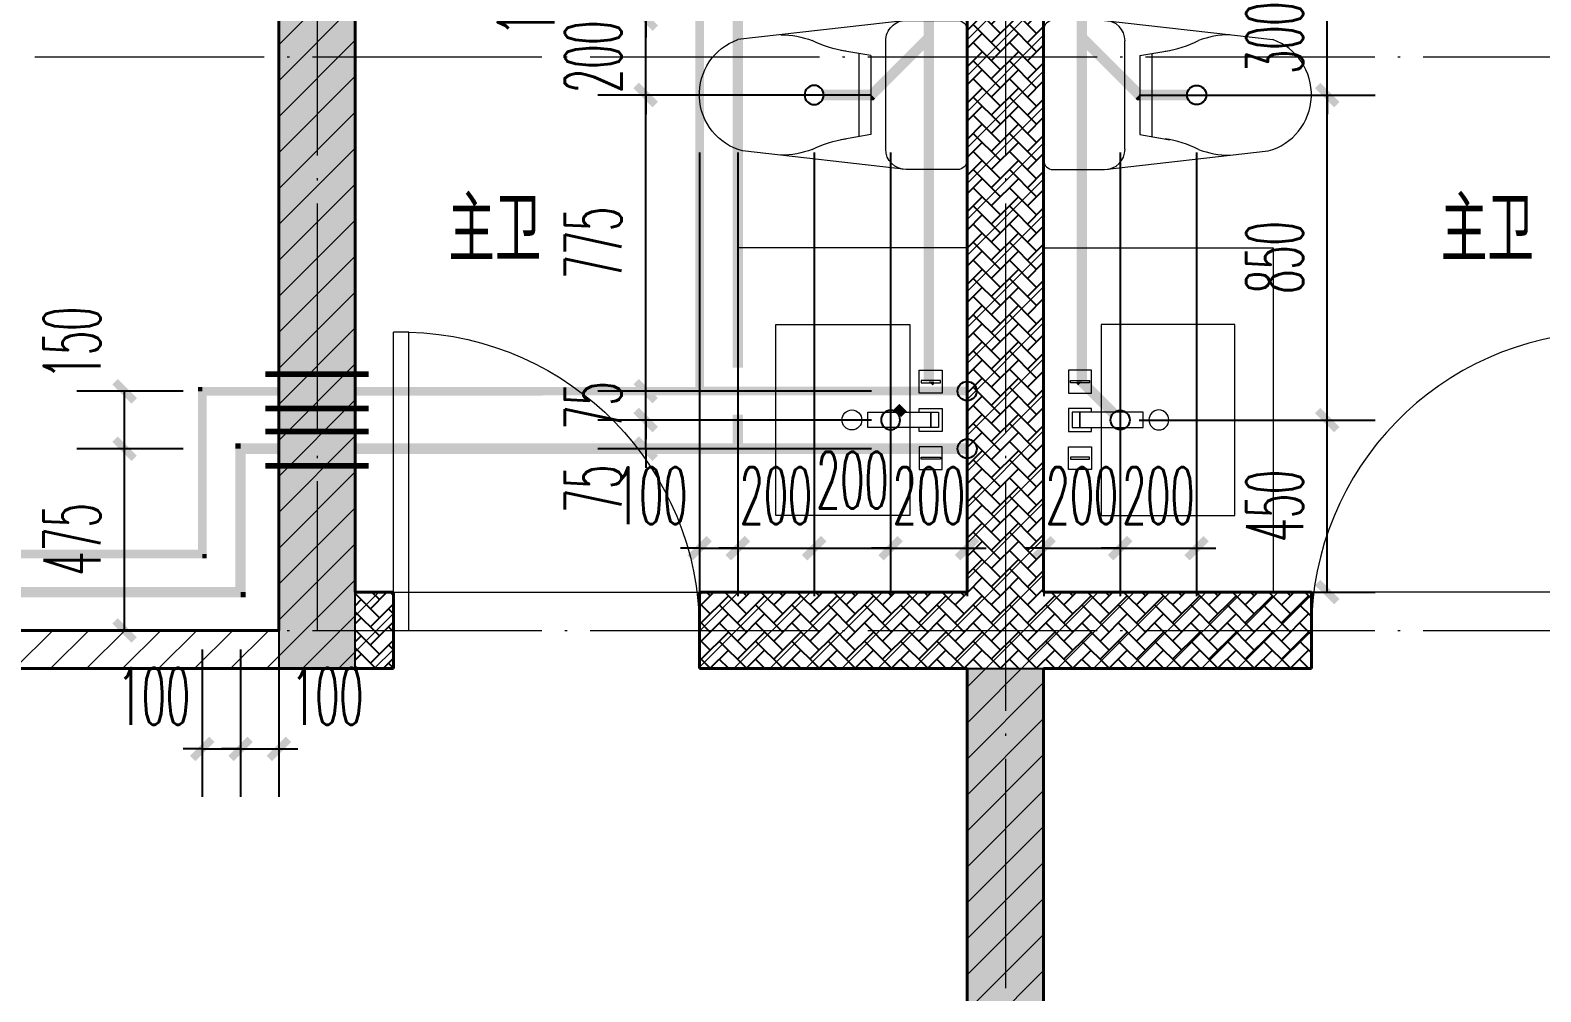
# Model space of a CAD drawing. Extents: x 27938 to 650306, y -92720 to 1524912.
# Drawn here: x 296967 to 300917, y 109261 to 111775 of the extents above; entities that cross this region are included whole.
import ezdxf

# ---------------------------------------------------------------- set-up
doc = ezdxf.new("R2010")
doc.units = 0
doc.header["$LTSCALE"] = 1000
doc.header["$MEASUREMENT"] = 0
doc.linetypes.add('DASH', pattern=[0.35, 0.25, -0.1])
doc.linetypes.add('DOTE', pattern=[2.42, 2, -0.2, 0.02, -0.2])
for name, color, linetype in [('COLUMN', 9, 'Continuous'), ('EQUIP_污水', 7, 'Continuous'), ('IP-bath&kitchen-JOHNSON', 4, 'Continuous'), ('P-bath&kitchen-JOHNSON', 4, 'Continuous'), ('PIPE-污水', 2, 'W'), ('PIPE-热给水', 5, 'RJ1'), ('PIPE-给水', 3, 'J1'), ('PUB_TEXT', 4, 'Continuous'), ('TWT_DIM', 3, 'Continuous'), ('VALVE_不分区给水', 7, 'Continuous'), ('VPIPE-热给水', 5, 'RJ1'), ('VPIPE-给水', 3, 'TG_J'), ('保温', 6, 'Continuous')]:
    doc.layers.add(name, color=color, linetype=linetype)
for name, color, linetype, lineweight in [('DOTE', 19, 'DOTE', 9), ('LVTRY', 1, 'Continuous', 13), ('PUB_HATCH', 8, 'Continuous', 9), ('WALL', 9, 'Continuous', 40), ('WINDOW', 8, 'Continuous', 15)]:
    doc.layers.add(name, color=color, linetype=linetype, lineweight=lineweight)
doc.styles.add('_TCH_DIM_T3', font='SIMPLEX.shx', dxfattribs={"width": 0.494118, "bigfont": 'GBCBIG.shx'})
doc.styles.get("Standard").update_dxf_attribs({"font": 'gbenor.shx', "bigfont": 'gbcbig.shx'})
doc.styles.add('TG_LINETYPE', font='SIMPLEX', dxfattribs={"width": 0.8, "height": 3, "bigfont": 'HZTXT'})
doc.linetypes.add('J1', pattern='A,3,-0.2,["J1",Standard,S=0.25,R=0,X=-0.1,Y=-0.115],-0.35', length=3.55)
doc.linetypes.add('RJ1', pattern='A,3,-0.2,["RJ1",Standard,S=0.25,R=0,X=-0.1,Y=-0.115],-0.5', length=3.7)
doc.linetypes.add('TG_J', pattern='A,2,-0.22,["J",TG_LINETYPE,S=0.1,R=0,X=-0.18,Y=-0.15],0', length=2.22)
doc.linetypes.add('W', pattern='A,3,-0.2,["W",Standard,S=0.25,R=0,X=-0.1,Y=-0.115],-0.2', length=3.4)
doc.dimstyles.new('_TWT_ARCH&&50', dxfattribs={"dimtxt": 148.75, "dimasz": 50, "dimexe": 125, "dimexo": 150, "dimgap": 63.125, "dimtad": 1, "dimdec": 0, "dimzin": 0, "dimdsep": 46, "dimtxsty": '_TCH_DIM_T3', "dimblk": 'ARCHTICK', "dimcen": 0.09, "dimclrt": 7, "dimazin": 2, "dimtfac": 1, "dimtdec": 0, "dimtix": 1, "dimtmove": 2, "dimatfit": 3, "dimfxl": 1, "dimtolj": 1, "dimtzin": 0, "dimarcsym": 0})
pattern_1 = [(45, (0, 47.75), (-47.022601, 47.022601), [])]

# ---------------------------------------------------------------- blocks, each defined once
blk = doc.blocks.new('FGDGDRGSDGDG')
at = {"layer": 'DOTE', "linetype": 'DOTE', "ltscale": 0.3}
for p, q in [((515782.5, 529998.5), (515782.5, 522348.5)), ((517582.5, 529998.5), (517582.5, 513948.5)), ((488182.5, 523848.5), (546982.5, 523848.5)), ((488182.5, 522348.5), (546982.5, 522348.5))]:
    blk.add_line(p, q, dxfattribs=at)
blk = doc.blocks.new('rrrrrrrrrrrra')
at = {"color": 0}
for p, q in [((252.6, 483.7), (-87.4, 483.7)), ((-112.4, 458.7), (-112.4, 324.3)), ((277.6, 324.3), (277.6, 458.7)), ((-112.4, 324.3), (-63.7, -103.4)), ((277.6, 324.3), (227.5, -115.6)), ((-59.1, 271.1), (224.3, 271.1)), ((-20.6, 232.4), (-34.2, 153.6)), ((191.3, 200.5), (-26.1, 200.5)), ((185.8, 232.4), (-20.6, 232.4)), ((185.8, 232.4), (199.4, 153.6))]:
    blk.add_line(p, q, dxfattribs=at)
for centre, radius, start, end in [((-87.4, 458.7), 25, 90, 180), ((252.6, 458.7), 25, 0, 90), ((-59.1, 324.3), 53.3, 180, 270), ((224.3, 324.3), 53.3, 270, 0), ((-322.6, 209.8), 293.8, 333.5369, 351.4828), ((487.8, 209.8), 293.8, 188.5172, 206.4631), ((149, -3.2), 224.1, 158.5202, 180), ((16.2, -3.2), 224.1, 0, 21.4798), ((83.8, -63.6), 152.8, 195.0773, 340.1181)]:
    blk.add_arc(centre, radius, start, end, dxfattribs=at)
blk = doc.blocks.new('A$C1E0F638F')
at = {"color": 0}
for points in [[(499.7, 435.1), (499.7, 85.1), (0, 85.1), (0, 435.1)], [(269.9, 30), (229.9, 30), (229.9, 195), (269.9, 195)], [(119.9, 0), (179.9, 0), (179.9, 60), (119.9, 60)], [(146.9, 55), (152.9, 55), (152.9, 5), (146.9, 5)], [(379.9, 0), (319.9, 0), (319.9, 60), (379.9, 60)], [(352.9, 55), (346.9, 55), (346.9, 5), (352.9, 5)], [(229.9, 30), (269.9, 30), (269.9, 10), (229.9, 10)]]:
    blk.add_lwpolyline(points, close=True, dxfattribs=at)
blk.add_lwpolyline([(269.9, 60), (279.9, 60), (279.9, 0), (219.9, 0), (219.9, 60), (229.9, 60)], dxfattribs=at)
blk.add_circle((249.9, 236.3), 26, dxfattribs=at)
blk = doc.blocks.new('135')
blk.add_hatch(color=0).paths.add_polyline_path([(4.8, 1.8), (3.6, -1), (-4.7, 2.5), (-3.5, 5.3)])
at = {"color": 0}
for p, q in [((-6.3, 2.6), (5.4, -2.3)), ((-5.7, 2.9), (-5.2, 2.7)), ((-5.6, 18.9), (-3.4, 19.4)), ((-3.4, 19.4), (-5.5, 19.4)), ((5.2, 10.9), (-5.3, 10.9)), ((5.2, 9.7), (-5.2, 9.7)), ((-5.2, 2.7), (-3.8, 5.9)), ((-5, 10.9), (-5, 30.5)), ((-3.8, 5.9), (5.4, 2.1)), ((0, 0), (0, 39.1)), ((5.6, 18.9), (3.4, 19.3)), ((3.4, 19.3), (5.6, 19.3)), ((4.1, -1.2), (5.4, 2.1)), ((5, 10.9), (5, 32.3)), ((4.1, -1.2), (5.7, -1.8))]:
    blk.add_line(p, q, dxfattribs=at)
for centre, radius, start, end in [((6.2, 15.8), 13.5, 151.0147, 204.8403), ((13.5, 4.2), 20.5, 163.0924, 182.0012), ((-6, 3.6), 1, 184.2275, 248.4661), ((8.6, 15.5), 14.6, 166.278, 198.0953), ((13.5, 4.2), 19.5, 163.7443, 182.5269), ((-5.5, 3.3), 0.5, 181.9385, 247.2597), ((-5.2, 22.1), 0.5, 335.7643, 151.0147), ((3.8, 18.1), 9.42, 155.7643, 171.9773), ((5.2, 22.3), 0.5, 29.8425, 204.574), ((-5.9, 17.2), 11.7, 10.475, 24.574), ((29.1, 6.7), 24, 172.9439, 199.2318), ((-6.3, 15.4), 12.4, 338.6449, 16.0476), ((-6, 15.8), 13.4, 334.9111, 29.8425), ((26.4, 6.3), 20.6, 169.1454, 199.9526), ((5.9, -1.2), 1.17, 247.4597, 19.9526), ((5.9, -1.4), 0.5, 247.4597, 19.2318)]:
    blk.add_arc(centre, radius, start, end, dxfattribs=at)
blk.add_open_spline([(-5, 30.5), (-4.1, 31.3), (-2.3, 33), (0.9, 29.2), (3.5, 31.1), (5, 32.3)], degree=3, knots=[0, 0, 0, 0, 3.066329, 6.218313, 11.124135, 11.124135, 11.124135, 11.124135], dxfattribs=at)
blk = doc.blocks.new('SDFAWERAWER')
at = {"layer": 'LVTRY', "color": 0}
for p, q in [((593987.8, -1242190.5), (593978.2, -1242214)), ((594017.1, -1242202.5), (593987.8, -1242190.5)), ((594015.8, -1242220.4), (594027.2, -1242192.7)), ((594025.7, -1242203.9), (594018.5, -1242221.5)), ((594022.6, -1242211.4), (594029.8, -1242193.8)), ((594025.4, -1242210.8), (594031.1, -1242196.8)), ((594027.2, -1242192.7), (594033, -1242195.1)), ((594029.8, -1242193.8), (594031.1, -1242196.8)), ((594032.2, -1242197.2), (594033, -1242195.1)), ((594033, -1242195.1), (594034, -1242197.4)), ((594033.8, -1242197.9), (594034, -1242197.4)), ((594047.3, -1242200.9), (594035.9, -1242228.7)), ((594041.6, -1242228.5), (594051.2, -1242205)), ((594049.9, -1242202), (594043.3, -1242218.2)), ((594047.3, -1242200.9), (594049.9, -1242202)), ((594049.9, -1242202), (594051.2, -1242205)), ((593941.2, -1242210.1), (593783.7, -1242594.8)), ((593964.6, -1242219.7), (593807.2, -1242604.4)), ((593941.2, -1242210.1), (593964.6, -1242219.7)), ((594007.5, -1242226), (593978.2, -1242214)), ((594015.8, -1242220.4), (594021.7, -1242222.8)), ((594018.5, -1242221.5), (594021.5, -1242220.3)), ((594025.4, -1242210.8), (594021.5, -1242220.3)), ((594022.6, -1242220.7), (594021.7, -1242222.8)), ((594021.7, -1242222.8), (594023.9, -1242221.9)), ((594024.2, -1242221.4), (594023.9, -1242221.9)), ((594027.7, -1242234.3), (594078.4, -1242255)), ((594035.9, -1242228.7), (594038.6, -1242229.7)), ((594037.3, -1242210.8), (594088, -1242231.6)), ((594038.6, -1242229.7), (594045.2, -1242213.6)), ((594038.6, -1242229.7), (594041.6, -1242228.5)), ((594057.1, -1242246.3), (594066.7, -1242222.8)), ((593783.7, -1242594.8), (593807.2, -1242604.4)), ((593803.2, -1242641.3), (593812.8, -1242617.9)), ((593812.8, -1242617.9), (593842.2, -1242629.9)), ((593842.2, -1242629.9), (593832.6, -1242653.3)), ((593845.2, -1242628.6), (593833.8, -1242656.3)), ((593847.8, -1242629.7), (593836.5, -1242657.4)), ((593845.2, -1242628.6), (593842.2, -1242629.9)), ((593847.8, -1242629.7), (593845.2, -1242628.6)), ((593847.1, -1242661.8), (593858.5, -1242634.1)), ((593849.8, -1242662.9), (593861.2, -1242635.2)), ((593852.1, -1242661.9), (593862.1, -1242637.4)), ((593858.5, -1242634.1), (593861.2, -1242635.2)), ((593861.2, -1242635.2), (593862.1, -1242637.4)), ((593803.2, -1242641.3), (593832.6, -1242653.3)), ((593833.8, -1242656.3), (593832.6, -1242653.3)), ((593836.5, -1242657.4), (593833.8, -1242656.3)), ((593847.1, -1242661.8), (593849.8, -1242662.9))]:
    blk.add_line(p, q, dxfattribs=at)
blk.add_lwpolyline([(593823.5, -1242717), (594045.8, -1242173.9), (594036.5, -1242170.2), (593814.2, -1242713.2)], close=True, dxfattribs=at)
blk.add_arc((594075.3, -1242240), 15.3, 281.7932, 33.7019, dxfattribs=at)
for centre, major_axis, start_param, end_param in [((593974.2, -1242223.6), (3.93, 9.6), 0, 1.570796), ((593816.8, -1242608.3), (13.5, 33.1), 1.570796, 3.141593), ((593816.8, -1242608.3), (3.93, 9.6), 1.570796, 3.141593)]:
    blk.add_ellipse(centre, major_axis=major_axis, ratio=1, start_param=start_param, end_param=end_param, dxfattribs=at)
at = {"layer": 'P-bath&kitchen-JOHNSON', "color": 0, "linetype": 'DASH'}
blk.add_arc((593809.8, -1242714), 586.2, 67.5369, 157.1325, dxfattribs=at)
at = {"layer": 'LVTRY', "color": 8, "xscale": -1, "rotation": 157.7329157530927}
blk.add_blockref('135', (594045.3, -1242161.9), dxfattribs=at)
blk = doc.blocks.new('A$C5DCB2F21')
at = {"layer": 'IP-bath&kitchen-JOHNSON', "color": 0}
for p, q in [((-68.3, -213.2), (-157.7, -275)), ((68.2, -213.2), (157.6, -275)), ((-0.1, -261.4), (-0.1, -424.7))]:
    blk.add_line(p, q, dxfattribs=at)
for centre, major_axis, ratio, start_param, end_param in [((0, -178.8), (-51, 0), 0.990052, -1.36297, 4.504563), ((0, -177.8), (-26.8, 0), 0.994812, -1.167677, 4.309269)]:
    blk.add_ellipse(centre, major_axis=major_axis, ratio=ratio, start_param=start_param, end_param=end_param, dxfattribs=at)
at = {"layer": 'LVTRY', "color": 0}
for p, q in [((73.6, 0), (-73.6, 0)), ((-10.5, -173.5), (-10.5, -49.3)), ((10.6, -173.5), (10.6, -49.3))]:
    blk.add_line(p, q, dxfattribs=at)
blk.add_lwpolyline([(73.6, 0), (73.6, -15.8), (-73.6, -15.8), (-73.6, 0)], dxfattribs=at)
for points in [[(-26.3, -30.7, -0.364142), (-37.8, -15.8, -0.020495)], [(-10.5, -49.4, 0.214893), (-26.3, -30.7, 7.649644)], [(10.6, -49.3, -0.21439), (26.3, -30.7, -7.649644)], [(26.3, -30.7, 0.364142), (37.8, -15.8, 0.020495)]]:
    blk.add_lwpolyline(points, format="xyb", dxfattribs=at)
blk.add_arc((0, -173.5), 10.5, 180, 0, dxfattribs=at)
for centre, major_axis, ratio, start_param, end_param in [((0, -181.3), (53.6, 0), 0.987577, 1.76809, 7.656688), ((-12.4, -164.7), (0, 1.43), 0.85, -1.570796, 4.712389), ((-12.4, -189.2), (0, 1.43), 0.85, 4.712389, 10.995574), ((12.5, -164.7), (0, 1.43), 0.85, 4.712389, 10.995574), ((12.5, -189.2), (0, 1.43), 0.85, 4.712389, 10.995574)]:
    blk.add_ellipse(centre, major_axis=major_axis, ratio=ratio, start_param=start_param, end_param=end_param, dxfattribs=at)
blk = doc.blocks.new('GDGDRGDGRD')
at = {"layer": 'IP-bath&kitchen-JOHNSON', "color": 0}
for p, q in [((490532.6, 524228.1), (491882.6, 524228.1)), ((490532.6, 524193.1), (491182.6, 524193.1)), ((491182.6, 524183.1), (491182.6, 524193.1)), ((490532.6, 524183.1), (491182.6, 524183.1)), ((491882.6, 524183.1), (491782.6, 524183.1)), ((491782.6, 524173.1), (491782.6, 524183.1)), ((491882.6, 524173.1), (491782.6, 524173.1)), ((490532.6, 524148.1), (491882.6, 524148.1))]:
    blk.add_line(p, q, dxfattribs=at)
for points in [[(490532.6, 525048.5), (490532.6, 524148.1), (490282.6, 524148.1)], [(490482.6, 525048.5), (490482.6, 524248.1), (490282.6, 524248.1)]]:
    blk.add_lwpolyline(points, dxfattribs=at)
at = {"layer": 'LVTRY', "color": 0}
blk.add_lwpolyline([(490882.6, 522448.5), (490282.6, 522448.5), (490282.6, 523348.5), (490882.6, 523348.5)], close=True, dxfattribs=at)
at = {"layer": 'IP-bath&kitchen-JOHNSON', "color": 8}
for name, p, rotation in [('A$C5DCB2F21', (490532.6, 524673.5), 90.008488524447), ('SDFAWERAWER', (-528535.9, 1449333.6), 22.25976934310711)]:
    blk.add_blockref(name, p, dxfattribs=dict(at, rotation=rotation))
at = {"layer": 'LVTRY', "color": 8, "extrusion": (0, 0, -1), "xscale": -1, "zscale": -1, "rotation": 270}
blk.add_blockref('rrrrrrrrrrrra', (-490766.3, 523665.7), dxfattribs=at)
at = {"layer": 'LVTRY', "color": 8, "xscale": -1, "rotation": 270}
blk.add_blockref('A$C1E0F638F', (490347.5, 522648.8), dxfattribs=at)
blk = doc.blocks.new('gdfgdgdgr')
at = {"layer": 'PUB_HATCH'}
blk.add_hatch(color=256, dxfattribs=at).paths.add_polyline_path([(503277.5, 529113.9), (503277.5, 529313.9), (502777.6, 529313.9), (502777.6, 526313.9), (502977.6, 526313.9), (502977.6, 529113.9)])
at = {"layer": 'COLUMN', "color": 8}
for p, q in [((502777.6, 529313.9), (502777.6, 526313.9)), ((502977.6, 526313.9), (502977.6, 529113.9)), ((502777.6, 526313.9), (502977.6, 526313.9))]:
    blk.add_line(p, q, dxfattribs=at)
blk = doc.blocks.new('A$C263B1184')
at = {"layer": '保温', "linetype": 'ByBlock', "ltscale": 10}
h = blk.add_hatch(dxfattribs=at)
h.set_pattern_fill('AR-HBONE', color=251, scale=55)
h.set_pattern_definition([(45, (-1021060.394, -345260.66), (0, 47.4157523), [100.584, -33.528]), (135, (-1021036.686, -345236.954), (3e-15, 47.4157523), [100.584, -33.528])])
h.paths.add_polyline_path([(12100, 6200), (12100, 6400), (12200, 6400), (12200, 6200)])
blk = doc.blocks.new('A$C6C4C4DE5')
at = {"layer": '保温', "linetype": 'ByBlock', "ltscale": 10}
h = blk.add_hatch(dxfattribs=at)
h.set_pattern_fill('AR-HBONE', color=251, scale=55)
h.set_pattern_definition([(45, (-445516.58, -596648.81), (0, 47.4157523), [100.584, -33.528]), (135, (-445492.87, -596625.102), (3e-15, 47.4157523), [100.584, -33.528])])
edge = h.paths.add_edge_path()
edge.add_line((200, 5200), (200.1, 7800))
edge.add_line((200.1, 7800), (0.1, 7800))
edge.add_line((0.1, 7800), (0, 5200))
edge.add_line((0, 5200), (200, 5200))
h = blk.add_hatch(dxfattribs=at)
h.set_pattern_fill('AR-HBONE', color=251, scale=55)
h.set_pattern_definition([(45, (-445516.58, -596648.81), (0, 47.4157523), [100.584, -33.528]), (135, (-445492.87, -596625.102), (3e-15, 47.4157523), [100.584, -33.528])])
edge = h.paths.add_edge_path()
edge.add_line((900, 5000), (900, 5200))
edge.add_line((900, 5200), (-700, 5200))
edge.add_line((-700, 5200), (-700, 5000))
edge.add_line((-700, 5000), (900, 5000))
at = {"layer": '保温', "linetype": 'Continuous', "ltscale": 10}
h = blk.add_hatch(dxfattribs=at)
h.set_pattern_fill('HEX', color=251, scale=10, angle=90, style=0)
h.set_pattern_definition([(90, (-503782.47, -516048.461), (-16.49778, 1e-15), [9.525, -19.05]), (210, (-503782.47, -516048.461), (8.24889, -14.2874966), [9.525, -19.05]), (150, (-503782.47, -516038.936), (-8.24889, -14.2874966), [9.525, -19.05])])
edge = h.paths.add_edge_path()
edge.add_line((200, 5000), (0, 5000))
edge.add_line((0, 5000), (0.1, 0))
edge.add_line((0.1, 0), (200.1, 0))
edge.add_line((200.1, 0), (200, 5000))
at = {"layer": '保温', "color": 251, "linetype": 'ByBlock', "ltscale": 10}
blk.add_line((0, 5000), (200, 5000), dxfattribs=at)
blk = doc.blocks.new('$VALVE$00000533')
at = {"ltscale": 0.5, "const_width": 25}
for points in [[(-225, 75), (225, 75)], [(-225, -75), (225, -75)]]:
    blk.add_lwpolyline(points, dxfattribs=at)
blk = doc.blocks.new('_ArchTick')
at = {"color": 0, "linetype": 'ByBlock', "const_width": 0.4}
blk.add_lwpolyline([(-0.5, -0.5), (0.5, 0.5)], dxfattribs=at)
blk = doc.blocks.new('*D275')
at = {"layer": 'Defpoints', "color": 0}
for p in [(297213.5, 110830.9), (297516.6, 110830.9), (297516.6, 110680.9)]:
    blk.add_point(p, dxfattribs=at)
at = {"layer": 'TWT_DIM', "color": 0, "lineweight": -2}
for p, q in [((297366.6, 110830.9), (297088.5, 110830.9)), ((297213.5, 110680.9), (297213.5, 110830.9)), ((297366.6, 110680.9), (297088.5, 110680.9))]:
    blk.add_line(p, q, dxfattribs=at)
at = {"layer": 'TWT_DIM', "color": 0, "lineweight": -2, "xscale": 50, "yscale": 50, "zscale": 50}
for p, rotation in [((297213.5, 110830.9), 90), ((297213.5, 110680.9), 270)]:
    blk.add_blockref('_ArchTick', p, dxfattribs=dict(at, rotation=rotation))
at = {"layer": 'TWT_DIM', "color": 7, "insert": (297076, 110957.5), "char_height": 148.75, "attachment_point": 5, "rotation": 90, "style": '_TCH_DIM_T3'}
blk.add_mtext('\\A1;150', dxfattribs=at)
blk = doc.blocks.new('*D276')
at = {"layer": 'Defpoints', "color": 0}
for p in [(297213.5, 110680.9), (297516.6, 110680.9), (297516.6, 110205.9)]:
    blk.add_point(p, dxfattribs=at)
at = {"layer": 'TWT_DIM', "color": 0, "lineweight": -2}
for p, q in [((297366.6, 110680.9), (297088.5, 110680.9)), ((297213.5, 110205.9), (297213.5, 110680.9)), ((297366.6, 110205.9), (297088.5, 110205.9))]:
    blk.add_line(p, q, dxfattribs=at)
at = {"layer": 'TWT_DIM', "color": 0, "lineweight": -2, "xscale": 50, "yscale": 50, "zscale": 50}
for p, rotation in [((297213.5, 110680.9), 90), ((297213.5, 110205.9), 270)]:
    blk.add_blockref('_ArchTick', p, dxfattribs=dict(at, rotation=rotation))
at = {"layer": 'TWT_DIM', "color": 7, "insert": (297076, 110443.4), "char_height": 148.75, "attachment_point": 5, "rotation": 90, "style": '_TCH_DIM_T3'}
blk.add_mtext('\\A1;475', dxfattribs=at)
blk = doc.blocks.new('*D277')
at = {"layer": 'Defpoints', "color": 0}
for p in [(297416.6, 110305.9), (297516.6, 110305.9), (297516.6, 109895.9)]:
    blk.add_point(p, dxfattribs=at)
at = {"layer": 'TWT_DIM', "color": 0, "lineweight": -2}
for p, q in [((297416.6, 110155.9), (297416.6, 109770.9)), ((297516.6, 110155.9), (297516.6, 109770.9)), ((297416.6, 109895.9), (297366.6, 109895.9)), ((297416.6, 109895.9), (297516.6, 109895.9)), ((297516.6, 109895.9), (297566.6, 109895.9))]:
    blk.add_line(p, q, dxfattribs=at)
at = {"layer": 'TWT_DIM', "color": 0, "lineweight": -2, "xscale": 50, "yscale": 50, "zscale": 50}
blk.add_blockref('_ArchTick', (297416.6, 109895.9), dxfattribs=at)
at = {"layer": 'TWT_DIM', "color": 0, "lineweight": -2, "xscale": 50, "yscale": 50, "zscale": 50, "rotation": 180}
blk.add_blockref('_ArchTick', (297516.6, 109895.9), dxfattribs=at)
at = {"layer": 'TWT_DIM', "color": 7, "insert": (297290, 110033.4), "char_height": 148.75, "attachment_point": 5, "style": '_TCH_DIM_T3'}
blk.add_mtext('\\A1;100', dxfattribs=at)
blk = doc.blocks.new('*D278')
at = {"layer": 'Defpoints', "color": 0}
for p in [(297516.6, 110305.9), (297616.8, 110305.9), (297616.8, 109895.9)]:
    blk.add_point(p, dxfattribs=at)
at = {"layer": 'TWT_DIM', "color": 0, "lineweight": -2}
for p, q in [((297516.6, 110155.9), (297516.6, 109770.9)), ((297616.8, 110155.9), (297616.8, 109770.9)), ((297516.6, 109895.9), (297466.6, 109895.9)), ((297516.6, 109895.9), (297616.8, 109895.9)), ((297616.8, 109895.9), (297666.8, 109895.9))]:
    blk.add_line(p, q, dxfattribs=at)
at = {"layer": 'TWT_DIM', "color": 0, "lineweight": -2, "xscale": 50, "yscale": 50, "zscale": 50}
blk.add_blockref('_ArchTick', (297516.6, 109895.9), dxfattribs=at)
at = {"layer": 'TWT_DIM', "color": 0, "lineweight": -2, "xscale": 50, "yscale": 50, "zscale": 50, "rotation": 180}
blk.add_blockref('_ArchTick', (297616.8, 109895.9), dxfattribs=at)
at = {"layer": 'TWT_DIM', "color": 7, "insert": (297743.4, 110033.4), "char_height": 148.75, "attachment_point": 5, "style": '_TCH_DIM_T3'}
blk.add_mtext('\\A1;100', dxfattribs=at)
blk = doc.blocks.new('*D348')
at = {"layer": 'Defpoints', "color": 0}
for p in [(299816.7, 111605.7), (300016.7, 111605.7), (300016.7, 110420.7)]:
    blk.add_point(p, dxfattribs=at)
at = {"layer": 'TWT_DIM', "color": 0, "lineweight": -2}
for p, q in [((299816.7, 111455.7), (299816.7, 110295.7)), ((300016.7, 111455.7), (300016.7, 110295.7)), ((299816.7, 110420.7), (299766.7, 110420.7)), ((299816.7, 110420.7), (300016.7, 110420.7)), ((300016.7, 110420.7), (300066.7, 110420.7))]:
    blk.add_line(p, q, dxfattribs=at)
at = {"layer": 'TWT_DIM', "color": 0, "lineweight": -2, "xscale": 50, "yscale": 50, "zscale": 50}
blk.add_blockref('_ArchTick', (299816.7, 110420.7), dxfattribs=at)
at = {"layer": 'TWT_DIM', "color": 0, "lineweight": -2, "xscale": 50, "yscale": 50, "zscale": 50, "rotation": 180}
blk.add_blockref('_ArchTick', (300016.7, 110420.7), dxfattribs=at)
at = {"layer": 'TWT_DIM', "color": 7, "insert": (299916.7, 110558.2), "char_height": 148.75, "attachment_point": 5, "style": '_TCH_DIM_T3'}
blk.add_mtext('\\A1;200', dxfattribs=at)
blk = doc.blocks.new('*D349')
at = {"layer": 'Defpoints', "color": 0}
for p in [(299616.7, 111605.7), (299816.7, 111605.7), (299816.7, 110420.7)]:
    blk.add_point(p, dxfattribs=at)
at = {"layer": 'TWT_DIM', "color": 0, "lineweight": -2}
for p, q in [((299616.7, 111455.7), (299616.7, 110295.7)), ((299816.7, 111455.7), (299816.7, 110295.7)), ((299616.7, 110420.7), (299566.7, 110420.7)), ((299616.7, 110420.7), (299816.7, 110420.7)), ((299816.7, 110420.7), (299866.7, 110420.7))]:
    blk.add_line(p, q, dxfattribs=at)
at = {"layer": 'TWT_DIM', "color": 0, "lineweight": -2, "xscale": 50, "yscale": 50, "zscale": 50}
blk.add_blockref('_ArchTick', (299616.7, 110420.7), dxfattribs=at)
at = {"layer": 'TWT_DIM', "color": 0, "lineweight": -2, "xscale": 50, "yscale": 50, "zscale": 50, "rotation": 180}
blk.add_blockref('_ArchTick', (299816.7, 110420.7), dxfattribs=at)
at = {"layer": 'TWT_DIM', "color": 7, "insert": (299716.7, 110558.2), "char_height": 148.75, "attachment_point": 5, "style": '_TCH_DIM_T3'}
blk.add_mtext('\\A1;200', dxfattribs=at)
blk = doc.blocks.new('*D352')
at = {"layer": 'Defpoints', "color": 0}
for p in [(299716.6, 110755.9), (300358.2, 110755.9), (299716.6, 110305.9)]:
    blk.add_point(p, dxfattribs=at)
at = {"layer": 'TWT_DIM', "color": 0, "lineweight": -2}
for p, q in [((299866.6, 110755.9), (300483.2, 110755.9)), ((300358.2, 110305.9), (300358.2, 110755.9)), ((299866.6, 110305.9), (300483.2, 110305.9))]:
    blk.add_line(p, q, dxfattribs=at)
at = {"layer": 'TWT_DIM', "color": 0, "lineweight": -2, "xscale": 50, "yscale": 50, "zscale": 50}
for p, rotation in [((300358.2, 110755.9), 90), ((300358.2, 110305.9), 270)]:
    blk.add_blockref('_ArchTick', p, dxfattribs=dict(at, rotation=rotation))
at = {"layer": 'TWT_DIM', "color": 7, "insert": (300220.7, 110530.9), "char_height": 148.75, "attachment_point": 5, "rotation": 90, "style": '_TCH_DIM_T3'}
blk.add_mtext('\\A1;450', dxfattribs=at)
blk = doc.blocks.new('*D353')
at = {"layer": 'Defpoints', "color": 0}
for p in [(299716.6, 111605.7), (300358.2, 111605.7), (299716.6, 110755.9)]:
    blk.add_point(p, dxfattribs=at)
at = {"layer": 'TWT_DIM', "color": 0, "lineweight": -2}
for p, q in [((299866.6, 111605.7), (300483.2, 111605.7)), ((300358.2, 110755.9), (300358.2, 111605.7)), ((299866.6, 110755.9), (300483.2, 110755.9))]:
    blk.add_line(p, q, dxfattribs=at)
at = {"layer": 'TWT_DIM', "color": 0, "lineweight": -2, "xscale": 50, "yscale": 50, "zscale": 50}
for p, rotation in [((300358.2, 111605.7), 90), ((300358.2, 110755.9), 270)]:
    blk.add_blockref('_ArchTick', p, dxfattribs=dict(at, rotation=rotation))
at = {"layer": 'TWT_DIM', "color": 7, "insert": (300220.7, 111180.8), "char_height": 148.75, "attachment_point": 5, "rotation": 90, "style": '_TCH_DIM_T3'}
blk.add_mtext('\\A1;850', dxfattribs=at)
blk = doc.blocks.new('*D354')
at = {"layer": 'Defpoints', "color": 0}
for p in [(299716.6, 111905.5), (300358.2, 111905.5), (299716.6, 111605.7)]:
    blk.add_point(p, dxfattribs=at)
at = {"layer": 'TWT_DIM', "color": 0, "lineweight": -2}
for p, q in [((300358.2, 111905.5), (300358.2, 111955.5)), ((299866.6, 111905.5), (300483.2, 111905.5)), ((300358.2, 111605.7), (300358.2, 111905.5)), ((299866.6, 111605.7), (300483.2, 111605.7)), ((300358.2, 111605.7), (300358.2, 111555.7))]:
    blk.add_line(p, q, dxfattribs=at)
at = {"layer": 'TWT_DIM', "color": 0, "lineweight": -2, "xscale": 50, "yscale": 50, "zscale": 50}
for p, rotation in [((300358.2, 111905.5), 270), ((300358.2, 111605.7), 90)]:
    blk.add_blockref('_ArchTick', p, dxfattribs=dict(at, rotation=rotation))
at = {"layer": 'TWT_DIM', "color": 7, "insert": (300220.7, 111755.6), "char_height": 148.75, "attachment_point": 5, "rotation": 90, "style": '_TCH_DIM_T3'}
blk.add_mtext('\\A1;300', dxfattribs=at)
blk = doc.blocks.new('*D428')
at = {"layer": 'Defpoints', "color": 0}
for p in [(298717, 111605.7), (298817, 111605.7), (298817, 110420.7)]:
    blk.add_point(p, dxfattribs=at)
at = {"layer": 'TWT_DIM', "color": 0, "lineweight": -2}
for p, q in [((298717, 111455.7), (298717, 110295.7)), ((298817, 111455.7), (298817, 110295.7)), ((298717, 110420.7), (298667, 110420.7)), ((298717, 110420.7), (298817, 110420.7)), ((298817, 110420.7), (298867, 110420.7))]:
    blk.add_line(p, q, dxfattribs=at)
at = {"layer": 'TWT_DIM', "color": 0, "lineweight": -2, "xscale": 50, "yscale": 50, "zscale": 50}
blk.add_blockref('_ArchTick', (298717, 110420.7), dxfattribs=at)
at = {"layer": 'TWT_DIM', "color": 0, "lineweight": -2, "xscale": 50, "yscale": 50, "zscale": 50, "rotation": 180}
blk.add_blockref('_ArchTick', (298817, 110420.7), dxfattribs=at)
at = {"layer": 'TWT_DIM', "color": 7, "insert": (298590.4, 110558.2), "char_height": 148.75, "attachment_point": 5, "style": '_TCH_DIM_T3'}
blk.add_mtext('\\A1;100', dxfattribs=at)
blk = doc.blocks.new('*D429')
at = {"layer": 'Defpoints', "color": 0}
for p in [(298817, 111605.7), (299016.5, 111605.7), (299016.5, 110420.7)]:
    blk.add_point(p, dxfattribs=at)
at = {"layer": 'TWT_DIM', "color": 0, "lineweight": -2}
for p, q in [((298817, 111455.7), (298817, 110295.7)), ((299016.5, 111455.7), (299016.5, 110295.7)), ((298817, 110420.7), (298767, 110420.7)), ((298817, 110420.7), (299016.5, 110420.7)), ((299016.5, 110420.7), (299066.5, 110420.7))]:
    blk.add_line(p, q, dxfattribs=at)
at = {"layer": 'TWT_DIM', "color": 0, "lineweight": -2, "xscale": 50, "yscale": 50, "zscale": 50}
blk.add_blockref('_ArchTick', (298817, 110420.7), dxfattribs=at)
at = {"layer": 'TWT_DIM', "color": 0, "lineweight": -2, "xscale": 50, "yscale": 50, "zscale": 50, "rotation": 180}
blk.add_blockref('_ArchTick', (299016.5, 110420.7), dxfattribs=at)
at = {"layer": 'TWT_DIM', "color": 7, "insert": (298916.7, 110558.2), "char_height": 148.75, "attachment_point": 5, "style": '_TCH_DIM_T3'}
blk.add_mtext('\\A1;200', dxfattribs=at)
blk = doc.blocks.new('*D430')
at = {"layer": 'Defpoints', "color": 0}
for p in [(299016.5, 111605.7), (299216.5, 111605.7), (299216.5, 110420.7)]:
    blk.add_point(p, dxfattribs=at)
at = {"layer": 'TWT_DIM', "color": 0, "lineweight": -2}
for p, q in [((299016.5, 111455.7), (299016.5, 110295.7)), ((299216.5, 111455.7), (299216.5, 110295.7)), ((299016.5, 110420.7), (299216.5, 110420.7))]:
    blk.add_line(p, q, dxfattribs=at)
at = {"layer": 'TWT_DIM', "color": 0, "lineweight": -2, "xscale": 50, "yscale": 50, "zscale": 50, "rotation": 180}
blk.add_blockref('_ArchTick', (299016.5, 110420.7), dxfattribs=at)
at = {"layer": 'TWT_DIM', "color": 0, "lineweight": -2, "xscale": 50, "yscale": 50, "zscale": 50}
blk.add_blockref('_ArchTick', (299216.5, 110420.7), dxfattribs=at)
at = {"layer": 'TWT_DIM', "color": 7, "insert": (299116.5, 110598.7), "char_height": 148.75, "attachment_point": 5, "style": '_TCH_DIM_T3'}
blk.add_mtext('\\A1;200', dxfattribs=at)
blk = doc.blocks.new('*D431')
at = {"layer": 'Defpoints', "color": 0}
for p in [(299216.5, 111605.7), (299416.5, 111605.7), (299416.5, 110420.7)]:
    blk.add_point(p, dxfattribs=at)
at = {"layer": 'TWT_DIM', "color": 0, "lineweight": -2}
for p, q in [((299216.5, 111455.7), (299216.5, 110295.7)), ((299416.5, 111455.7), (299416.5, 110295.7)), ((299216.5, 110420.7), (299166.5, 110420.7)), ((299216.5, 110420.7), (299416.5, 110420.7)), ((299416.5, 110420.7), (299466.5, 110420.7))]:
    blk.add_line(p, q, dxfattribs=at)
at = {"layer": 'TWT_DIM', "color": 0, "lineweight": -2, "xscale": 50, "yscale": 50, "zscale": 50}
blk.add_blockref('_ArchTick', (299216.5, 110420.7), dxfattribs=at)
at = {"layer": 'TWT_DIM', "color": 0, "lineweight": -2, "xscale": 50, "yscale": 50, "zscale": 50, "rotation": 180}
blk.add_blockref('_ArchTick', (299416.5, 110420.7), dxfattribs=at)
at = {"layer": 'TWT_DIM', "color": 7, "insert": (299316.5, 110558.2), "char_height": 148.75, "attachment_point": 5, "style": '_TCH_DIM_T3'}
blk.add_mtext('\\A1;200', dxfattribs=at)
blk = doc.blocks.new('*D434')
at = {"layer": 'Defpoints', "color": 0}
for p in [(298576.1, 110755.9), (299316.6, 110755.9), (299316.6, 110680.9)]:
    blk.add_point(p, dxfattribs=at)
at = {"layer": 'TWT_DIM', "color": 0, "lineweight": -2}
for p, q in [((298576.1, 110755.9), (298576.1, 110805.9)), ((299166.6, 110755.9), (298451.1, 110755.9)), ((298576.1, 110680.9), (298576.1, 110755.9)), ((299166.6, 110680.9), (298451.1, 110680.9)), ((298576.1, 110680.9), (298576.1, 110630.9))]:
    blk.add_line(p, q, dxfattribs=at)
at = {"layer": 'TWT_DIM', "color": 0, "lineweight": -2, "xscale": 50, "yscale": 50, "zscale": 50}
for p, rotation in [((298576.1, 110755.9), 270), ((298576.1, 110680.9), 90)]:
    blk.add_blockref('_ArchTick', p, dxfattribs=dict(at, rotation=rotation))
at = {"layer": 'TWT_DIM', "color": 7, "insert": (298438.6, 110575.7), "char_height": 148.75, "attachment_point": 5, "rotation": 90, "style": '_TCH_DIM_T3'}
blk.add_mtext('\\A1;75', dxfattribs=at)
blk = doc.blocks.new('*D435')
at = {"layer": 'Defpoints', "color": 0}
for p in [(298576.1, 110831.4), (299316.6, 110831.4), (299316.6, 110755.9)]:
    blk.add_point(p, dxfattribs=at)
at = {"layer": 'TWT_DIM', "color": 0, "lineweight": -2}
for p, q in [((298576.1, 110831.4), (298576.1, 110881.4)), ((299166.6, 110831.4), (298451.1, 110831.4)), ((298576.1, 110755.9), (298576.1, 110831.4)), ((299166.6, 110755.9), (298451.1, 110755.9)), ((298576.1, 110755.9), (298576.1, 110705.9))]:
    blk.add_line(p, q, dxfattribs=at)
at = {"layer": 'TWT_DIM', "color": 0, "lineweight": -2, "xscale": 50, "yscale": 50, "zscale": 50}
for p, rotation in [((298576.1, 110831.4), 270), ((298576.1, 110755.9), 90)]:
    blk.add_blockref('_ArchTick', p, dxfattribs=dict(at, rotation=rotation))
at = {"layer": 'TWT_DIM', "color": 7, "insert": (298438.6, 110793.6), "char_height": 148.75, "attachment_point": 5, "rotation": 90, "style": '_TCH_DIM_T3'}
blk.add_mtext('\\A1;75', dxfattribs=at)
blk = doc.blocks.new('*D436')
at = {"layer": 'Defpoints', "color": 0}
for p in [(298576.1, 111605.7), (299316.6, 111605.7), (299316.6, 110831.4)]:
    blk.add_point(p, dxfattribs=at)
at = {"layer": 'TWT_DIM', "color": 0, "lineweight": -2}
for p, q in [((299166.6, 111605.7), (298451.1, 111605.7)), ((298576.1, 110831.4), (298576.1, 111605.7)), ((299166.6, 110831.4), (298451.1, 110831.4))]:
    blk.add_line(p, q, dxfattribs=at)
at = {"layer": 'TWT_DIM', "color": 0, "lineweight": -2, "xscale": 50, "yscale": 50, "zscale": 50}
for p, rotation in [((298576.1, 111605.7), 90), ((298576.1, 110831.4), 270)]:
    blk.add_blockref('_ArchTick', p, dxfattribs=dict(at, rotation=rotation))
at = {"layer": 'TWT_DIM', "color": 7, "insert": (298438.6, 111218.5), "char_height": 148.75, "attachment_point": 5, "rotation": 90, "style": '_TCH_DIM_T3'}
blk.add_mtext('\\A1;775', dxfattribs=at)
blk = doc.blocks.new('*D437')
at = {"layer": 'Defpoints', "color": 0}
for p in [(298576.1, 111805.7), (299316.6, 111805.7), (299316.6, 111605.7)]:
    blk.add_point(p, dxfattribs=at)
at = {"layer": 'TWT_DIM', "color": 0, "lineweight": -2}
for p, q in [((298576.1, 111805.7), (298576.1, 111855.7)), ((299166.6, 111805.7), (298451.1, 111805.7)), ((298576.1, 111605.7), (298576.1, 111805.7)), ((299166.6, 111605.7), (298451.1, 111605.7)), ((298576.1, 111605.7), (298576.1, 111555.7))]:
    blk.add_line(p, q, dxfattribs=at)
at = {"layer": 'TWT_DIM', "color": 0, "lineweight": -2, "xscale": 50, "yscale": 50, "zscale": 50}
for p, rotation in [((298576.1, 111805.7), 270), ((298576.1, 111605.7), 90)]:
    blk.add_blockref('_ArchTick', p, dxfattribs=dict(at, rotation=rotation))
at = {"layer": 'TWT_DIM', "color": 7, "insert": (298438.6, 111705.7), "char_height": 148.75, "attachment_point": 5, "rotation": 90, "style": '_TCH_DIM_T3'}
blk.add_mtext('\\A1;200', dxfattribs=at)
blk = doc.blocks.new('*D438')
at = {"layer": 'Defpoints', "color": 0}
for p in [(298576.1, 111905.5), (299316.6, 111905.5), (299316.6, 111805.7)]:
    blk.add_point(p, dxfattribs=at)
at = {"layer": 'TWT_DIM', "color": 0, "lineweight": -2}
for p, q in [((298576.1, 111905.5), (298576.1, 111955.5)), ((299166.6, 111905.5), (298451.1, 111905.5)), ((298576.1, 111805.7), (298576.1, 111905.5)), ((299166.6, 111805.7), (298451.1, 111805.7)), ((298576.1, 111805.7), (298576.1, 111755.7))]:
    blk.add_line(p, q, dxfattribs=at)
at = {"layer": 'TWT_DIM', "color": 0, "lineweight": -2, "xscale": 50, "yscale": 50, "zscale": 50}
for p, rotation in [((298576.1, 111905.5), 270), ((298576.1, 111805.7), 90)]:
    blk.add_blockref('_ArchTick', p, dxfattribs=dict(at, rotation=rotation))
at = {"layer": 'TWT_DIM', "color": 7, "insert": (298263.6, 111855.6), "char_height": 148.75, "attachment_point": 5, "rotation": 90, "style": '_TCH_DIM_T3'}
blk.add_mtext('\\A1;100', dxfattribs=at)
blk = doc.blocks.new('$TwtSys$00000147')
blk.add_circle((0, 0, 0), 25)
blk = doc.blocks.new('$DorLib2D$00000001')
for p, q in [((0.45, 0.975), (0.5, 0.975)), ((0.45, 0), (0.45, 0.975)), ((0.5, 0), (0.5, 0.975)), ((0.5, 0), (0.45, 0))]:
    blk.add_line(p, q)
at = {"lineweight": 13}
blk.add_arc((0.475, 0), 0.975, 91.4693, 180, dxfattribs=at)

msp = doc.modelspace()

# ---------------------------------------------------------------- hatches: boundary and pattern name
at = {"layer": 'PIPE-污水'}
for points in [[(299166.5, 111605.7), (299166.5, 111591.9), (299172.2, 111591.9)], [(299166.5, 111605.7), (299176.2, 111596), (299172.2, 111591.9)], [(299866.7, 111605.7), (299857, 111596), (299861, 111591.9)], [(299866.7, 111605.7), (299866.7, 111591.9), (299861, 111591.9)], [(299316.6, 110855.9), (299326.3, 110846.2), (299330.3, 110850.3)], [(299316.6, 110855.9), (299330.3, 110855.9), (299330.3, 110850.3)], [(299716.6, 110855.9), (299706.9, 110846.2), (299702.8, 110850.3)], [(299716.6, 110855.9), (299702.8, 110855.9), (299702.8, 110850.3)]]:
    msp.add_hatch(color=256, dxfattribs=at).paths.add_polyline_path(points)
at = {"layer": 'PIPE-热给水'}
for points in [[(297416.6, 110830.9), (297405.3, 110830.9), (297405.3, 110842.1)], [(297416.6, 110830.9), (297416.6, 110842.1), (297405.3, 110842.1)], [(297416.6, 110405.9), (297416.6, 110394.6), (297427.8, 110394.6)], [(297416.6, 110405.9), (297427.8, 110405.9), (297427.8, 110394.6)]]:
    msp.add_hatch(color=256, dxfattribs=at).paths.add_polyline_path(points)
at = {"layer": 'PIPE-给水'}
for points in [[(297516.6, 110680.9), (297502.8, 110680.9), (297502.8, 110694.6)], [(297516.6, 110680.9), (297516.6, 110694.6), (297502.8, 110694.6)], [(297516.6, 110305.9), (297516.6, 110292.1), (297530.3, 110292.1)], [(297516.6, 110305.9), (297530.3, 110305.9), (297530.3, 110292.1)]]:
    msp.add_hatch(color=256, dxfattribs=at).paths.add_polyline_path(points)
at = {"layer": 'PUB_HATCH'}
h = msp.add_hatch(dxfattribs=at)
h.set_pattern_fill('普通砖', color=256, scale=50, style=0)
h.set_pattern_definition(pattern_1)
h.paths.add_polyline_path([(297716.6, 112972.5), (297616.6, 112905.9), (297616.6, 110205.9), (297716.6, 110205.9), (297816.6, 110305.9), (297816.6, 112905.9)])
h = msp.add_hatch(dxfattribs=at)
h.set_pattern_fill('普通砖', color=256, scale=50, style=0)
h.set_pattern_definition(pattern_1)
h.paths.add_polyline_path([(299516.6, 112972.5), (299416.6, 112905.9), (299416.6, 110305.9), (299516.6, 110205.9), (299616.6, 110305.9), (299616.6, 112905.9)])
h = msp.add_hatch(dxfattribs=at)
h.set_pattern_fill('普通砖', color=256, scale=50, style=0)
h.set_pattern_definition(pattern_1)
h.paths.add_polyline_path([(297716.6, 110105.9), (297916.6, 110105.9), (297916.6, 110305.9), (297816.6, 110305.9), (297716.6, 110205.9)])
h = msp.add_hatch(dxfattribs=at)
h.set_pattern_fill('普通砖', color=256, scale=50, style=0)
h.set_pattern_definition(pattern_1)
h.paths.add_polyline_path([(299416.6, 110305.9), (298716.6, 110305.9), (298716.6, 110105.9), (299416.6, 110105.9), (299516.6, 110205.9)])
h = msp.add_hatch(dxfattribs=at)
h.set_pattern_fill('普通砖', color=256, scale=50, style=0)
h.set_pattern_definition(pattern_1)
h.paths.add_polyline_path([(299616.6, 110105.9), (300316.6, 110105.9), (300316.6, 110305.9), (299616.6, 110305.9), (299516.6, 110205.9)])
h = msp.add_hatch(dxfattribs=at)
h.set_pattern_fill('普通砖', color=256, scale=50, style=0)
h.set_pattern_definition(pattern_1)
h.paths.add_polyline_path([(296016.6, 110139.2), (296116.6, 110105.9), (297716.6, 110105.9), (297716.6, 110205.9), (296016.6, 110205.9)])
h = msp.add_hatch(dxfattribs=at)
h.set_pattern_fill('普通砖', color=256, scale=50, style=0)
h.set_pattern_definition(pattern_1)
h.paths.add_polyline_path([(299516.6, 110205.9), (299416.6, 110105.9), (299416.6, 105105.9), (299516.6, 105039.2), (299616.6, 105105.9), (299616.6, 110105.9)])

# ---------------------------------------------------------------- linework, layer by layer
at = {"layer": 'PIPE-污水', "ltscale": 0.5, "const_width": 27.5}
for points in [[(299316.6, 111835), (299316.6, 111755.8)], [(299716.6, 111835), (299716.6, 111755.8)], [(299166.5, 111605.7), (299316.6, 111755.8)], [(299316.6, 111755.8), (299316.6, 110855.9)], [(299866.7, 111605.7), (299716.6, 111755.8)], [(299716.6, 111755.8), (299716.6, 110855.9)], [(299041.5, 111605.7), (299166.5, 111605.7)], [(299991.7, 111605.7), (299866.7, 111605.7)], [(299799, 110773.5), (299716.6, 110855.9)], [(299234.2, 110773.5), (299248.9, 110788.3)]]:
    msp.add_lwpolyline(points, dxfattribs=at)
at = {"layer": 'PIPE-热给水', "ltscale": 0.5, "const_width": 22.5}
for points in [[(298717, 110831.4), (298717, 112605.8)], [(297416.6, 110830.9), (298717, 110831.4)], [(297416.6, 110405.9), (297416.6, 110830.9)], [(298717, 110831.4), (299416.5, 110831.6)], [(295716.6, 110405.9), (297416.6, 110405.9)]]:
    msp.add_lwpolyline(points, dxfattribs=at)
at = {"layer": 'PIPE-给水', "ltscale": 0.5, "const_width": 27.5}
for points in [[(298817, 110892.6), (298817, 111805.7)], [(299416.5, 110831.6), (299416.9, 110831.6)], [(298817, 110680.9), (298817, 110770.1)], [(297516.6, 110305.9), (297516.6, 110680.9)], [(297516.6, 110680.9), (298817, 110680.9)], [(298817, 110680.9), (299416.6, 110680.9)], [(295816.6, 110305.9), (297516.6, 110305.9)]]:
    msp.add_lwpolyline(points, dxfattribs=at)
at = {"layer": 'VPIPE-热给水'}
msp.add_circle((299416.5, 110831.6), 25, dxfattribs=at)
at = {"layer": 'VPIPE-给水'}
msp.add_circle((299416.6, 110680.9), 25, dxfattribs=at)
at = {"layer": 'WALL', "color": 8}
for p, q in [((297616.6, 112905.9), (297616.6, 110205.9)), ((297816.6, 112905.9), (297816.6, 110305.9)), ((299416.6, 112905.9), (299416.6, 110305.9)), ((299616.6, 112905.9), (299616.6, 110305.9)), ((297916.6, 110305.9), (297816.6, 110305.9)), ((297916.6, 110105.9), (297916.6, 110305.9)), ((299416.6, 110305.9), (298716.6, 110305.9)), ((298716.6, 110305.9), (298716.6, 110105.9)), ((300316.6, 110305.9), (299616.6, 110305.9)), ((300316.6, 110105.9), (300316.6, 110305.9)), ((296016.6, 110205.9), (297616.6, 110205.9)), ((296116.6, 110105.9), (297716.6, 110105.9)), ((297716.6, 110105.9), (297916.6, 110105.9)), ((298716.6, 110105.9), (299416.6, 110105.9)), ((299416.6, 110105.9), (299416.6, 105105.9)), ((299616.6, 110105.9), (299616.6, 105105.9)), ((299616.6, 110105.9), (300316.6, 110105.9))]:
    msp.add_line(p, q, dxfattribs=at)
at = {"layer": 'WINDOW', "color": 8}
for p, q in [((297916.6, 110305.9), (298716.6, 110305.9)), ((301116.6, 110305.9), (300316.6, 110305.9))]:
    msp.add_line(p, q, dxfattribs=at)

# ---------------------------------------------------------------- block references
msp.add_blockref('FGDGDRGSDGDG', (-218065.9, -412142.6))
at = {"color": 8}
for name, p in [('gdfgdgdgr', (-205160.8, -416208)), ('A$C263B1184', (285716.6, 103905.9)), ('A$C6C4C4DE5', (299416.6, 105105.9)), ('GDGDRGDGRD', (-190665.9, -412142.6))]:
    msp.add_blockref(name, p, dxfattribs=at)
at = {"color": 8, "xscale": -1}
msp.add_blockref('GDGDRGDGRD', (789699, -412142.6), dxfattribs=at)
at = {"layer": 'EQUIP_污水', "yscale": -1, "rotation": 179.9999999999893}
for p in [(299016.5, 111605.7), (299216.5, 110755.9)]:
    msp.add_blockref('$TwtSys$00000147', p, dxfattribs=at)
at = {"layer": 'EQUIP_污水', "rotation": 1.065775117004206e-11}
for p in [(300016.7, 111605.7), (299816.7, 110755.9)]:
    msp.add_blockref('$TwtSys$00000147', p, dxfattribs=at)
at = {"layer": 'VALVE_不分区给水', "xscale": 0.6, "yscale": -0.6, "zscale": 0.6}
for p in [(297716.5, 110831, 3000), (297716.6, 110680.9, 3000)]:
    msp.add_blockref('$VALVE$00000533', p, dxfattribs=at)
at = {"layer": 'WINDOW', "color": 8, "xscale": -800, "yscale": 800, "zscale": -800}
msp.add_blockref('$DorLib2D$00000001', (298316.6, 110205.9), dxfattribs=at)
at = {"layer": 'WINDOW', "color": 8, "xscale": -800, "yscale": -800, "zscale": -800, "rotation": 180}
msp.add_blockref('$DorLib2D$00000001', (300716.6, 110205.9), dxfattribs=at)

# ---------------------------------------------------------------- texts
at = {"layer": 'PUB_TEXT', "color": 8}
for p in [(298060, 111170.1), (300655.2, 111170.1)]:
    msp.add_text('主卫', height=168.79, dxfattribs=at).set_placement(p)

# ---------------------------------------------------------------- dimensions: what is measured, and where the dimension line sits
at = {"layer": 'TWT_DIM'}
for base, p1, p2, angle, picture, middle in [((298576.1, 111905.5), (299316.6, 111805.7), (299316.6, 111905.5), 90, '*D438', (298263.6, 111855.6)), ((298817, 110420.7), (298717, 111605.7), (298817, 111605.7), 0, '*D428', (298590.4, 110558.2)), ((299216.5, 110420.7), (299016.5, 111605.7), (299216.5, 111605.7), 0, '*D430', (299116.5, 110598.7)), ((297213.5, 110830.9), (297516.6, 110680.9), (297516.6, 110830.9), 90, '*D275', (297076, 110957.5)), ((298576.1, 110755.9), (299316.6, 110680.9), (299316.6, 110755.9), 90, '*D434', (298438.6, 110575.7)), ((297516.6, 109895.9), (297416.6, 110305.9), (297516.6, 110305.9), 0, '*D277', (297290, 110033.4)), ((297616.8, 109895.9), (297516.6, 110305.9), (297616.8, 110305.9), 0, '*D278', (297743.4, 110033.4))]:
    dim = msp.add_linear_dim(base=base, p1=p1, p2=p2, angle=angle, dimstyle='_TWT_ARCH&&50', dxfattribs=at)
    dim.commit()
    dim.dimension.update_dxf_attribs({"geometry": picture, "text_midpoint": middle, "dimtype": 129})
for p1, p2, distance, picture, middle in [((299716.6, 111605.7), (299716.6, 111905.5), -641.6, '*D354', (300220.7, 111755.6)), ((299316.6, 111605.7), (299316.6, 111805.7), 740.5, '*D437', (298438.6, 111705.7)), ((299716.6, 110755.9), (299716.6, 111605.7), -641.6, '*D353', (300220.7, 111180.8)), ((299216.5, 111605.7), (299416.5, 111605.7), -1185, '*D431', (299316.5, 110558.2)), ((299616.7, 111605.7), (299816.7, 111605.7), -1185, '*D349', (299716.7, 110558.2)), ((299816.7, 111605.7), (300016.7, 111605.7), -1185, '*D348', (299916.7, 110558.2)), ((299716.6, 110305.9), (299716.6, 110755.9), -641.6, '*D352', (300220.7, 110530.9)), ((297516.6, 110205.9), (297516.6, 110680.9), 303.1, '*D276', (297076, 110443.4))]:
    dim = msp.add_aligned_dim(p1=p1, p2=p2, distance=distance, dimstyle='_TWT_ARCH&&50', dxfattribs=at)
    dim.commit()
    dim.dimension.update_dxf_attribs({"geometry": picture, "text_midpoint": middle})
for p1, p2, distance, text, picture, middle in [((299316.6, 110831.4), (299316.6, 111605.7), 740.5, '775', '*D436', (298438.6, 111218.5)), ((298817, 111605.7), (299016.5, 111605.7), -1185, '200', '*D429', (298916.7, 110558.2)), ((299316.6, 110755.9), (299316.6, 110831.4), 740.5, '75', '*D435', (298438.6, 110793.6))]:
    dim = msp.add_aligned_dim(p1=p1, p2=p2, distance=distance, text=text, dimstyle='_TWT_ARCH&&50', dxfattribs=at)
    dim.commit()
    dim.dimension.update_dxf_attribs({"geometry": picture, "text_midpoint": middle})

doc.saveas('drawing.dxf')
